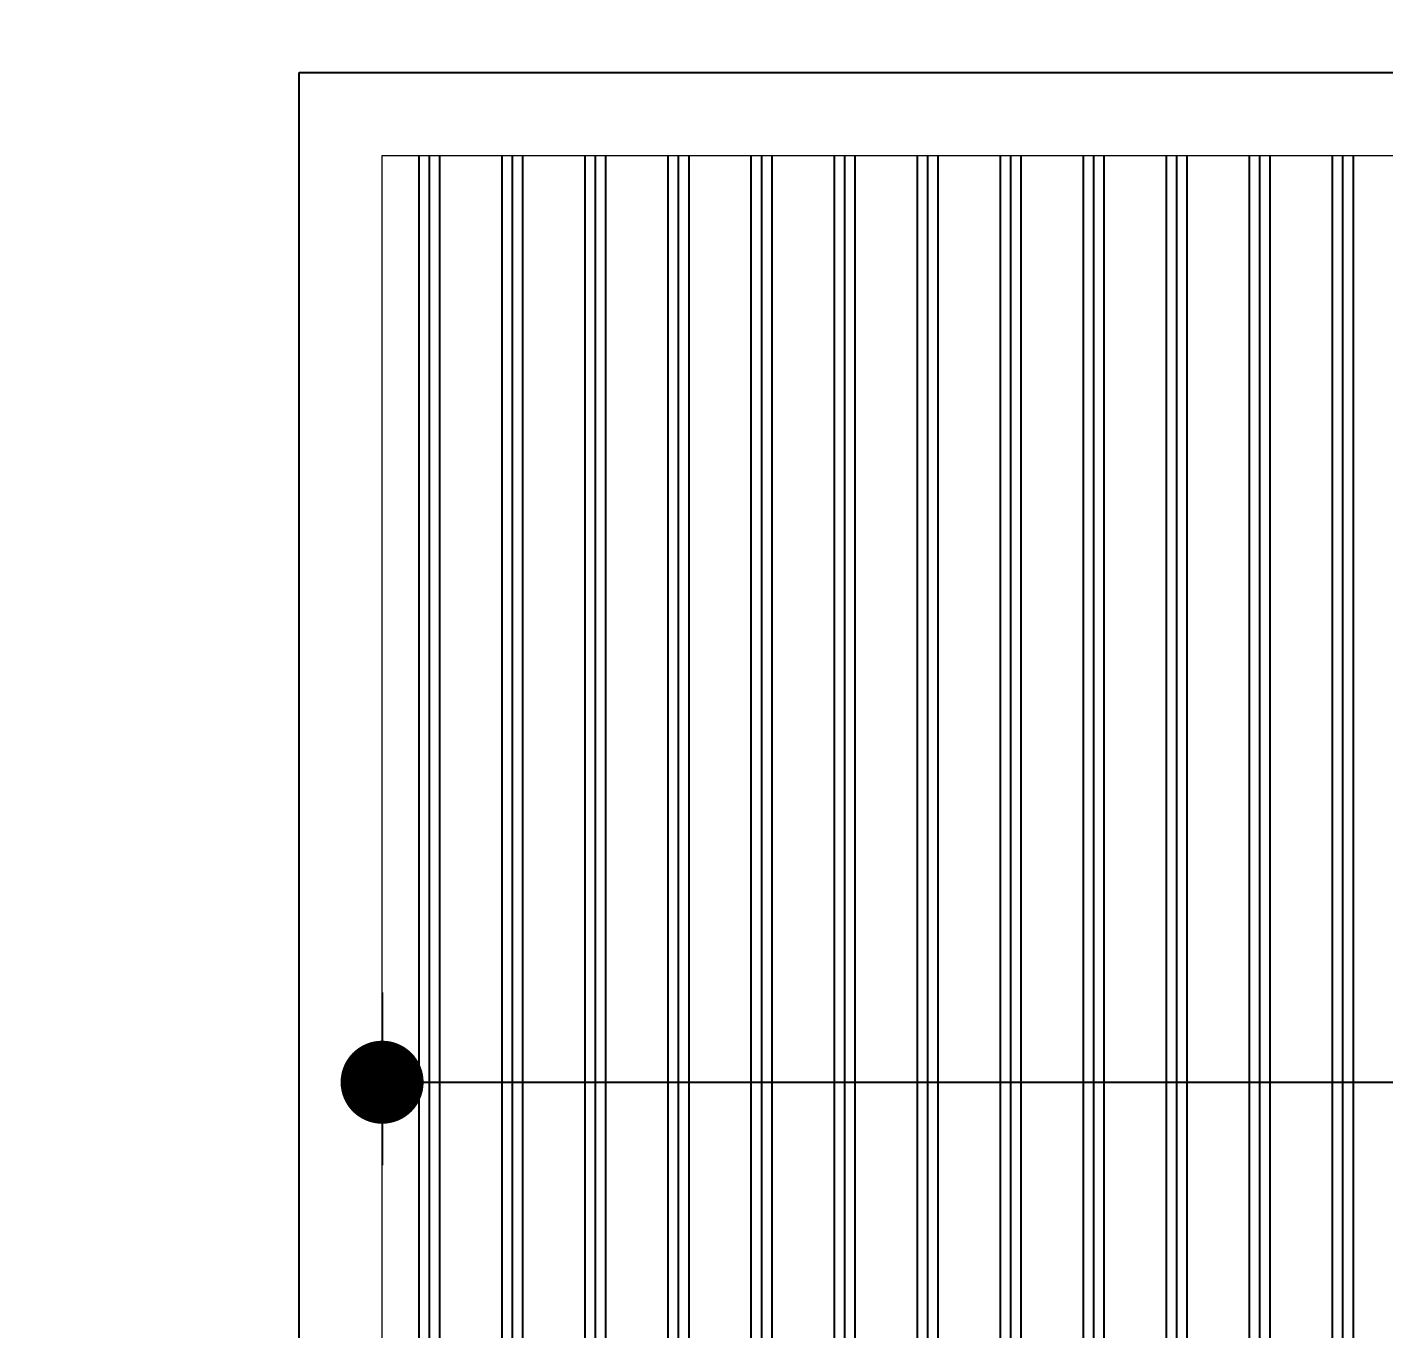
# Model space of a CAD drawing. Header units: inches. Extents: x -20583 to 399182, y -24453 to 525552.
# Drawn here: x 11200.8 to 11609.2, y 5871.3 to 6263.2 of the extents above; entities that cross this region are included whole.
import ezdxf

# ---------------------------------------------------------------- set-up
doc = ezdxf.new("R2010")
doc.units = ezdxf.units.IN
doc.header["$LTSCALE"] = 1000
doc.header["$MEASUREMENT"] = 0
doc.header["$PDMODE"] = 35
doc.layers.add('8', color=8, linetype='Continuous')
doc.layers.add('A-WALL', color=7, linetype='Continuous')
doc.layers.add('CQ Marble', color=6, linetype='Continuous', lineweight=0)
doc.styles.get("Standard").update_dxf_attribs({"font": 'arial.ttf'})
doc.dimstyles.new('chester 25', dxfattribs={"dimscale": 0.25, "dimtxt": 150, "dimasz": 100, "dimexe": 100, "dimexo": 20, "dimgap": 40, "dimtad": 0, "dimdec": 0, "dimzin": 0, "dimdsep": 46, "dimtxsty": 'Standard', "dimblk": 'DOT', "dimcen": 100, "dimclrd": 1, "dimclre": 1, "dimclrt": 3, "dimadec": 0, "dimazin": 0, "dimtfac": 1, "dimtdec": 0, "dimtofl": 0, "dimtmove": 0, "dimatfit": 3, "dimfxl": 1, "dimtolj": 1, "dimtzin": 0, "dimlwd": -1, "dimarcsym": 0})

# ---------------------------------------------------------------- blocks, each defined once
blk = doc.blocks.new('_Dot')
at = {"color": 0, "linetype": 'ByBlock', "lineweight": -2}
blk.add_line((-0.5, 0), (-1, 0), dxfattribs=at)
at = {"color": 0, "linetype": 'ByBlock', "const_width": 0.5}
blk.add_lwpolyline([(-0.25, 0, 1), (0.25, 0, 1)], format="xyb", close=True, dxfattribs=at)
blk = doc.blocks.new('*D236')
at = {"layer": '8', "color": 1, "lineweight": -2, "transparency": 16777216}
for p, q in [((11307.63, 5972.61), (11307.63, 5920.57)), ((12972.62, 5972.61), (12972.62, 5920.57))]:
    blk.add_line(p, q, dxfattribs=at)
at = {"layer": '8', "color": 1, "transparency": 16777216}
for p, q in [((11332.63, 5945.57), (12075.75, 5945.57)), ((12947.62, 5945.57), (12204.49, 5945.57))]:
    blk.add_line(p, q, dxfattribs=at)
at = {"layer": 'Defpoints', "color": 0, "transparency": 16777216}
for p in [(11307.63, 5977.61, 0), (12972.62, 5977.61, 0), (11307.63, 5945.57)]:
    blk.add_point(p, dxfattribs=at)
at = {"layer": '8', "color": 1, "transparency": 16777216, "xscale": 25, "yscale": 25, "zscale": 25, "rotation": 180}
blk.add_blockref('_Dot', (11307.63, 5945.57), dxfattribs=at)
at = {"layer": '8', "color": 1, "transparency": 16777216, "xscale": 25, "yscale": 25, "zscale": 25}
blk.add_blockref('_Dot', (12972.62, 5945.57), dxfattribs=at)
at = {"layer": '8', "color": 3, "transparency": 16777216, "insert": (12140.12, 5945.57), "char_height": 37.5, "attachment_point": 5}
blk.add_mtext('\\A1;1665', dxfattribs=at)

msp = doc.modelspace()

# ---------------------------------------------------------------- hatches: boundary and pattern name
at = {"layer": '8'}
h = msp.add_hatch(dxfattribs=at)
h.set_pattern_fill('PLAST', color=8, scale=100, angle=90)
h.paths.add_polyline_path([(11307.63, 6224.53), (12972.62, 6224.53), (12972.62, 5067.31), (11307.63, 5067.31)])

# ---------------------------------------------------------------- linework, layer by layer
at = {"layer": 'A-WALL', "elevation": 0}
msp.add_lwpolyline([(13339.32, 8586.05), (13347.6, 9914.56), (12997.6, 9914.56), (12997.61, 6349.54), (9622.61, 6349.51), (9622.63, 6349.53), (9622.62, 6349.53), (9622.63, 6149.53), (9622.63, 6149.53), (9622.63, 4947.02), (9722.63, 4947.02), (9722.61, 6249.51), (11182.63, 6249.53), (11182.63, 4992.29), (11282.63, 4992.29), (11282.63, 6249.53), (12997.62, 6249.54), (12997.64, 4944.56), (13347.64, 4944.56), (13347.63, 6249.56)], close=True, dxfattribs=at)
at = {"layer": 'CQ Marble', "elevation": 0}
msp.add_lwpolyline([(9722.63, 4947.02), (9747.63, 4946.95), (9747.62, 6024.44), (11157.63, 6024.45), (11157.63, 4967.29), (11307.63, 4967.29), (11307.63, 6224.53), (12972.62, 6224.54), (12972.64, 4919.56), (13097.65, 4919.56)], dxfattribs=at)
msp.add_lwpolyline([(11307.63, 6224.53), (12972.62, 6224.53), (12972.62, 5067.31), (11307.63, 5067.31)], close=True, dxfattribs=at)

# ---------------------------------------------------------------- dimensions: what is measured, and where the dimension line sits
at = {"layer": '8', "color": 2}
dim = msp.add_linear_dim(base=(11307.63, 5945.57), p1=(12972.62, 5977.61, 0), p2=(11307.63, 5977.61, 0), dimstyle='chester 25', dxfattribs=at)
dim.commit()
dim.dimension.update_dxf_attribs({"geometry": '*D236', "text_midpoint": (12140.12, 5945.57)})

doc.saveas('drawing.dxf')
